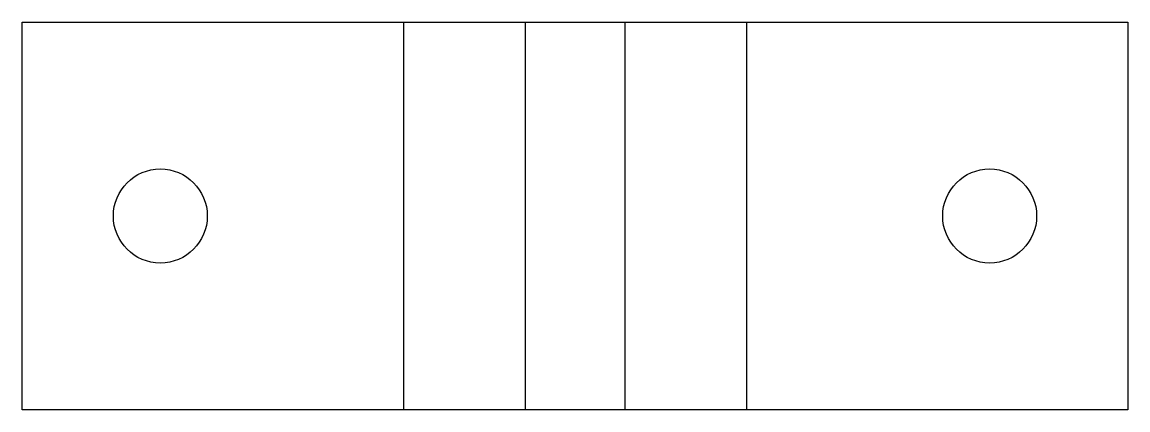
# Model space of a CAD drawing. Header units: millimetres. Extents: x 0 to 100, y 0 to 35.
import ezdxf

# ---------------------------------------------------------------- set-up
doc = ezdxf.new("R2010")
doc.units = ezdxf.units.MM

# ---------------------------------------------------------------- blocks, each defined once
blk = doc.blocks.new('su100-3')
at = {"color": 1}
for p, q in [((34.5, 35), (34.5, 0)), ((45.5, 35), (45.5, 0)), ((54.5, 35), (54.5, 0)), ((65.5, 35), (65.5, 0))]:
    blk.add_line(p, q, dxfattribs=at)
blk.add_lwpolyline([(0, 35), (100, 35), (100, 0), (0, 0)], close=True, dxfattribs=at)
for centre in [(12.5, 17.5), (87.5, 17.5)]:
    blk.add_circle(centre, 4.25, dxfattribs=at)

msp = doc.modelspace()

# ---------------------------------------------------------------- block references
at = {"color": 7}
msp.add_blockref('su100-3', (0, 0), dxfattribs=at)

doc.saveas('drawing.dxf')
